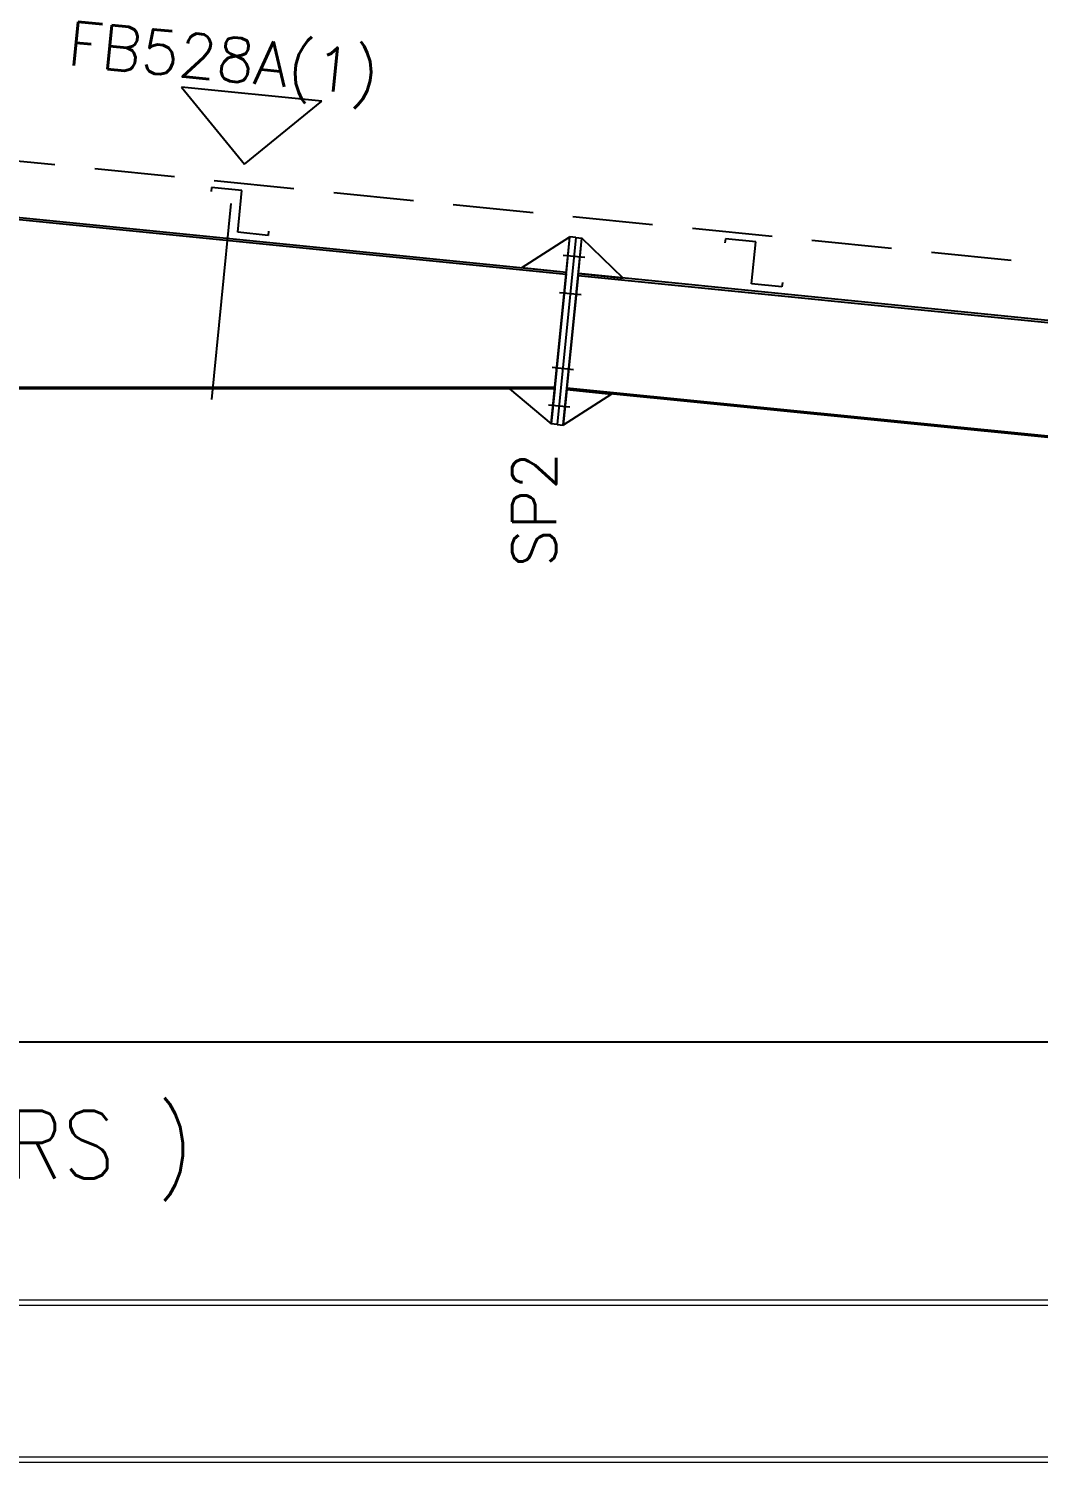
# Model space of a CAD drawing. Header units: millimetres. Extents: x 0 to 28190, y 0 to 19934.
# Drawn here: x 15279 to 17965, y 11880 to 15694 of the extents above; entities that cross this region are included whole.
import ezdxf

# ---------------------------------------------------------------- set-up
doc = ezdxf.new("R2010")
doc.units = ezdxf.units.MM
doc.header["$MEASUREMENT"] = 0
doc.linetypes.add('CONTIN', pattern=[0])
doc.linetypes.add('DASHED', pattern=[319.6, 213.1, -106.5])
doc.layers.get('0').update_dxf_attribs({"linetype": 'CONTIN'})
for name, color, linetype in [('1', 7, 'CONTIN'), ('10', 10, 'CONTIN'), ('3', 7, 'CONTIN'), ('5', 5, 'DASHED')]:
    doc.layers.add(name, color=color, linetype=linetype)
doc.styles.add('S', font='SIMPLEX.shx', dxfattribs={"width": 0.9})
doc.styles.add('SIMPLEX', font='SIMPLEX')

# ---------------------------------------------------------------- blocks, each defined once
blk = doc.blocks.new('ZCOL')
for p, q in [((10.16, 0), (0, 0)), ((0, 0), (0, -25.4)), ((10.16, -2.54), (10.16, 0)), ((-10.16, -25.4), (-10.16, -22.86)), ((0, -25.4), (-10.16, -25.4))]:
    blk.add_line(p, q)
blk = doc.blocks.new('MARKER')
for p, q in [((187.527664, 187.527664), (-187.52766, 187.527664)), ((-187.52766, 187.527664), (0, 0)), ((0, 0), (187.527664, 187.527664))]:
    blk.add_line(p, q)
blk = doc.blocks.new('A$C5D5B3472')
at = {"lineweight": 0}
for p, q in [((-3050, 0), (-24040.4, 0)), ((-3070, -15), (-24020.4, -15)), ((-3449.4, -433.9), (-23641.1, -433.9)), ((-3439.1, -448.9), (-23651.4, -448.9))]:
    blk.add_line(p, q, dxfattribs=at)

msp = doc.modelspace()

# ---------------------------------------------------------------- linework, layer by layer
at = {"color": 6}
msp.add_line((4366.4, 12998.6), (23998.9, 12998.6), dxfattribs=at)
at = {"layer": '1'}
for p, q in [((14182.7, 15293.4), (16709.1, 15040.7)), ((14182.7, 15293.4), (16709.1, 15040.7)), ((16709.6, 15045.7), (14183.2, 15298.3)), ((15817.2, 15229), (15765.1, 14707.7)), ((16590.2, 15057.6), (16719, 15140.2)), ((16669.3, 14642.7), (16719, 15140.2)), ((16709.6, 15045.7), (16719, 15140.2)), ((16735, 15138.6), (16719, 15140.2)), ((16719, 15140.2), (16719, 15140.2)), ((16735, 15138.6), (16685.2, 14641.1)), ((16735, 15138.6), (16685.2, 14641.1)), ((16701.1, 14639.5), (16750.9, 15137)), ((16735, 15138.6), (16750.9, 15137)), ((16741.4, 15042.5), (16750.9, 15137)), ((16860.8, 15030.6), (16750.9, 15137)), ((16750.9, 15137), (16750.9, 15137)), ((16701.4, 15091.7), (16758.5, 15086)), ((16701.4, 15091.7), (16758.5, 15086)), ((16709.6, 15045.7), (16590.2, 15057.6)), ((16709.1, 15040.7), (16679.1, 14740.6)), ((16709.1, 15040.7), (16709.6, 15045.7)), ((16740.9, 15037.5), (16711.1, 14739)), ((16740.9, 15037.5), (16741.4, 15042.5)), ((16740.9, 15037.5), (20908.6, 14620.8)), ((16740.9, 15037.5), (20908.6, 14620.8)), ((20909.1, 14625.7), (16741.4, 15042.5)), ((16741.4, 15042.5), (16860.8, 15030.6)), ((16691.5, 14992.2), (16748.6, 14986.5)), ((16691.5, 14992.2), (16748.6, 14986.5)), ((16671.6, 14793.2), (16728.7, 14787.5)), ((16671.6, 14793.2), (16728.7, 14787.5)), ((11686.3, 14740.6), (16679.1, 14740.6)), ((11686.8, 14740.6), (16678.6, 14740.6)), ((16678.6, 14735.6), (11686.8, 14735.6)), ((16678.6, 14735.6), (16558, 14735.6)), ((16558, 14735.6), (16669.3, 14642.7)), ((16678.6, 14735.6), (16669.3, 14642.7)), ((16678.6, 14740.6), (16678.6, 14735.6)), ((16710.6, 14734), (16701.1, 14639.5)), ((16830, 14722.1), (16701.1, 14639.5)), ((16711.1, 14739), (16710.6, 14734)), ((20878.3, 14317.3), (16710.6, 14734)), ((16710.6, 14734), (16830, 14722.1)), ((16711.1, 14739), (20878.8, 14322.3)), ((16711.1, 14739), (20878.8, 14322.3)), ((16661.6, 14693.7), (16718.7, 14688)), ((16661.6, 14693.7), (16718.7, 14688)), ((16685.2, 14641.1), (16669.3, 14642.7)), ((16669.3, 14642.7), (16669.3, 14642.7)), ((16685.2, 14641.1), (16701.1, 14639.5)), ((16701.1, 14639.5), (16701.1, 14639.5))]:
    msp.add_line(p, q, dxfattribs=at)
at = {"layer": '5'}
msp.add_line((14182.7, 15449.1), (25417.7, 14325.6), dxfattribs=at)

# ---------------------------------------------------------------- block references
at = {"lineweight": 0, "xscale": -0.9635180755635211, "yscale": 0.9635180755635211, "zscale": 0.9635180755635211}
msp.add_blockref('A$C5D5B3472', (1148.1, 12312.9), dxfattribs=at)
at = {"layer": '10', "xscale": 7.999999999999999, "yscale": -4.4055119, "zscale": -4.4055119, "rotation": 354.2894053000002}
for p in [(15835.2, 15152.3), (17202.3, 15015.6)]:
    msp.add_blockref('ZCOL', p, dxfattribs=at)
at = {"layer": '3', "rotation": 354.2894053000002}
msp.add_blockref('MARKER', (15853.4, 15333.5), dxfattribs=at)

# ---------------------------------------------------------------- texts
at = {"color": 7, "linetype": 'Continuous', "lineweight": 0, "insert": (14182.7, 12695.6), "char_height": 180, "attachment_point": 5, "style": 'S'}
msp.add_mtext('5.0MT CRANE (BY OTHERS )', dxfattribs=at)
at = {"layer": '3', "style": 'SIMPLEX'}
for s, rotation, p in [('FB528A(1)', 354.2894, (15379.2, 15597.6)), ('SP2', 90, (16682.4, 14261.3))]:
    msp.add_text(s, height=117.2, rotation=rotation, dxfattribs=at).set_placement(p)

doc.saveas('drawing.dxf')
